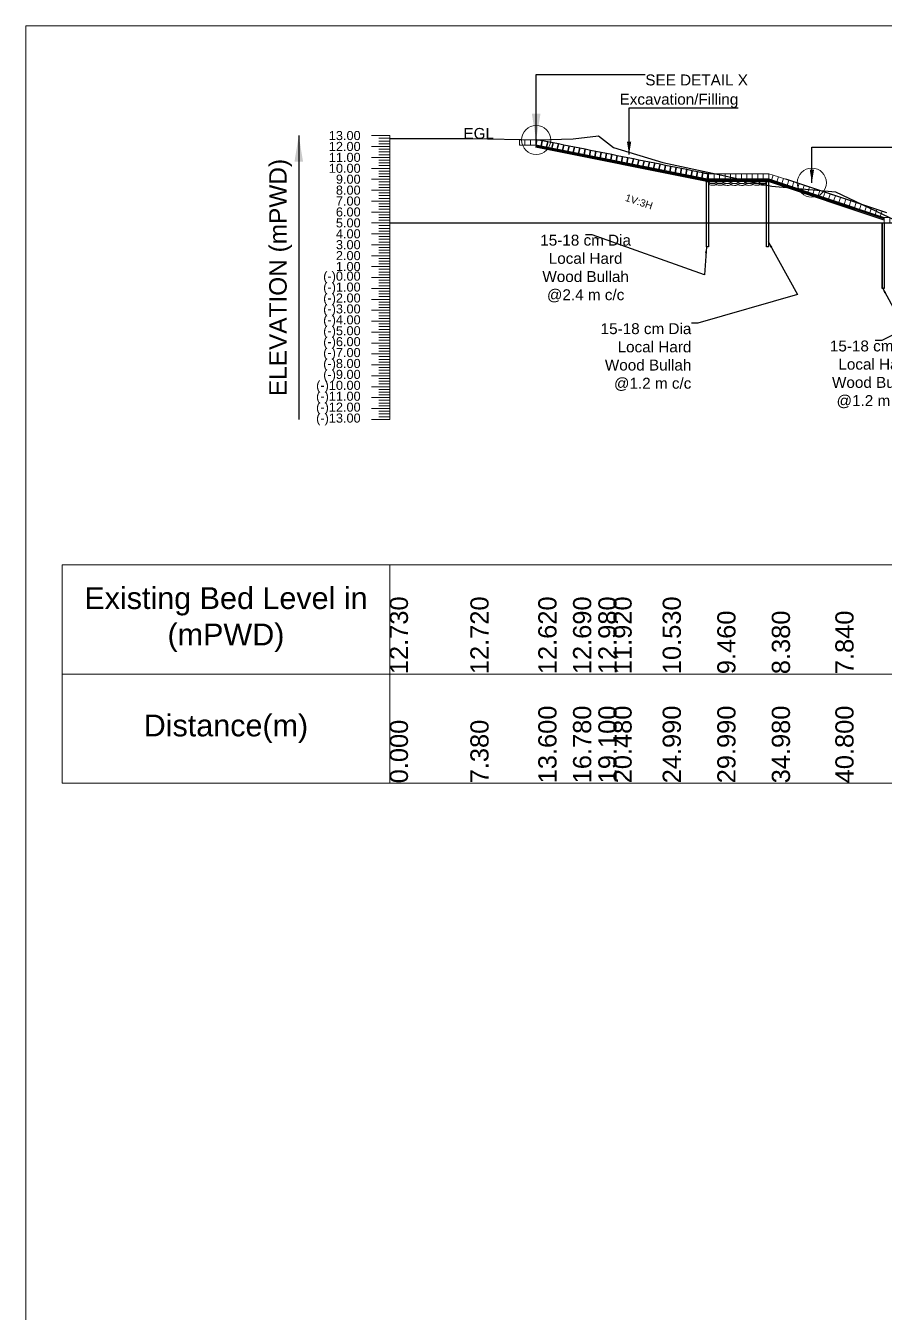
# Model space of a CAD drawing. Header units: inches. Extents: x 89000 to 215006, y -31937 to 0.
# Drawn here: x 160000 to 162358, y -3536 to 0 of the extents above; entities that cross this region are included whole.
import ezdxf

# ---------------------------------------------------------------- set-up
doc = ezdxf.new("R2010")
doc.units = ezdxf.units.IN
doc.header["$LTSCALE"] = 7
doc.header["$MEASUREMENT"] = 0
for name, color, linetype, lineweight in [('Cross section Data Border', 7, 'Continuous', 9), ('Cross Section Labels', 7, 'Continuous', 9), ('Existing_Bed_Level for Xsection', 7, 'Continuous', 25), ('Long Section Labels', 7, 'Continuous', 9)]:
    doc.layers.add(name, color=color, linetype=linetype, lineweight=lineweight)
doc.layers.add('New Slope Line', color=10, linetype='Continuous')
doc.layers.add('Pitching Lines', color=7, linetype='Continuous')
doc.styles.get("Standard").update_dxf_attribs({"font": 'arial.ttf'})
doc.dimstyles.get("Standard").update_dxf_attribs({"dimtxt": 0.18, "dimasz": 0.18, "dimexe": 0.18, "dimexo": 0.0625, "dimgap": 0.09, "dimtad": 0, "dimtih": 1, "dimtoh": 1, "dimdec": 4, "dimzin": 0, "dimdsep": 46, "dimtxsty": 'Standard', "dimcen": 0.09, "dimadec": 0, "dimazin": 0, "dimtfac": 1, "dimtdec": 4, "dimtofl": 0, "dimtmove": 0, "dimatfit": 3, "dimfxl": 1, "dimtolj": 1, "dimtzin": 0, "dimarcsym": 0})

msp = doc.modelspace()

# ---------------------------------------------------------------- linework, layer by layer
at = {"layer": 'Cross section Data Border'}
msp.add_lwpolyline([(160100, -1481.92), (169054.2, -1481.92), (169054.2, -2081.92), (160100, -2081.92)], close=True, dxfattribs=at)
for points in [[(161000, -1481.92), (161000, -2081.92)], [(160100, -1781.92), (169054.2, -1781.92)]]:
    msp.add_lwpolyline(points, dxfattribs=at)
at = {"layer": 'Cross Section Labels'}
for centre in [(161402.09197, -314.00838), (162159.56649, -431.30222)]:
    msp.add_circle(centre, 40, dxfattribs=at)
at = {"layer": 'Existing_Bed_Level for Xsection'}
for points in [[(161000, -310.02), (161221.4, -310.32), (161408, -313.32), (161503.4, -311.22), (161573, -302.52), (161614.4, -334.32), (161749.7, -376.02), (161899.7, -408.12), (162049.4, -440.52), (162224, -456.72), (162518.9, -596.82)], [(162365.83961, -514.42), (162088.33961, -421.92)], [(161000, -541.92), (168954.2, -541.92)]]:
    msp.add_lwpolyline(points, dxfattribs=at)
at = {"layer": 'Long Section Labels'}
msp.add_line((162040.90907, -406.92), (162053.3261, -410.24883), dxfattribs=at)
for points in [[(160000, 0), (170000, 0), (170000, -7071), (160000, -7071)], [(161371.41574, -313.26036), (161356.41574, -313.26036), (161356.41574, -328.26036), (161371.41574, -328.26036)], [(161386.41574, -313.26036), (161371.41574, -313.26036), (161371.41574, -328.26036), (161386.41574, -328.26036)], [(161401.41768, -313.26036), (161386.41768, -313.26036), (161386.41768, -328.26036), (161401.41768, -328.26036)], [(161890.90545, -406.92), (161875.90545, -406.92), (161875.90545, -421.92), (161890.90545, -421.92)], [(161905.90545, -406.92), (161890.90545, -406.92), (161890.90545, -421.92), (161905.90545, -421.92)], [(161920.90545, -406.92), (161905.90545, -406.92), (161905.90545, -421.92), (161920.90545, -421.92)], [(161935.90545, -406.92), (161920.90545, -406.92), (161920.90545, -421.92), (161935.90545, -421.92)], [(161950.90545, -406.92), (161935.90545, -406.92), (161935.90545, -421.92), (161950.90545, -421.92)], [(161965.90545, -406.92), (161950.90545, -406.92), (161950.90545, -421.92), (161965.90545, -421.92)], [(161980.90545, -406.92), (161965.90545, -406.92), (161965.90545, -421.92), (161980.90545, -421.92)], [(161995.90545, -406.92), (161980.90545, -406.92), (161980.90545, -421.92), (161995.90545, -421.92)], [(162010.90545, -406.92), (161995.90545, -406.92), (161995.90545, -421.92), (162010.90545, -421.92)], [(162025.90545, -406.92), (162010.90545, -406.92), (162010.90545, -421.92), (162025.90545, -421.92)], [(162040.90545, -406.92), (162025.90545, -406.92), (162025.90545, -421.92), (162040.90545, -421.92)], [(162067.55635, -414.99225), (162053.3261, -410.24883), (162048.58268, -424.47908), (162062.81293, -429.22249)], [(162081.7866, -419.73566), (162067.55635, -414.99225), (162062.81293, -429.22249), (162077.04318, -433.96591)], [(162096.01685, -424.47908), (162081.7866, -419.73566), (162077.04318, -433.96591), (162091.27343, -438.70933)], [(162110.2471, -429.22249), (162096.01685, -424.47908), (162091.27343, -438.70933), (162105.50368, -443.45274)], [(162124.47735, -433.96591), (162110.2471, -429.22249), (162105.50368, -443.45274), (162119.73393, -448.19616)], [(162138.7076, -438.70933), (162124.47735, -433.96591), (162119.73393, -448.19616), (162133.96418, -452.93958)], [(162152.93785, -443.45274), (162138.7076, -438.70933), (162133.96418, -452.93958), (162148.19443, -457.68299)], [(162167.1681, -448.19616), (162152.93785, -443.45274), (162148.19443, -457.68299), (162162.42468, -462.42641)], [(162181.39835, -452.93958), (162167.1681, -448.19616), (162162.42468, -462.42641), (162176.65493, -467.16983)], [(162195.6286, -457.68299), (162181.39835, -452.93958), (162176.65493, -467.16983), (162190.88518, -471.91324)], [(162209.85884, -462.42641), (162195.6286, -457.68299), (162190.88518, -471.91324), (162205.11543, -476.65666)], [(162224.08909, -467.16983), (162209.85884, -462.42641), (162205.11543, -476.65666), (162219.34568, -481.40008)], [(162238.31934, -471.91324), (162224.08909, -467.16983), (162219.34568, -481.40008), (162233.57593, -486.14349)], [(162252.54959, -476.65666), (162238.31934, -471.91324), (162233.57593, -486.14349), (162247.80618, -490.88691)], [(162266.77984, -481.40008), (162252.54959, -476.65666), (162247.80618, -490.88691), (162262.03643, -495.63033)], [(162281.01009, -486.14349), (162266.77984, -481.40008), (162262.03643, -495.63033), (162276.26668, -500.37374)], [(162295.24034, -490.88691), (162281.01009, -486.14349), (162276.26668, -500.37374), (162290.49693, -505.11716)], [(162309.47059, -495.63033), (162295.24034, -490.88691), (162290.49693, -505.11716), (162304.72717, -509.86058)], [(162323.70084, -500.37374), (162309.47059, -495.63033), (162304.72717, -509.86058), (162318.95742, -514.60399)], [(162337.93109, -505.11716), (162323.70084, -500.37374), (162318.95742, -514.60399), (162333.18767, -519.34741)], [(162352.16134, -509.86058), (162337.93109, -505.11716), (162333.18767, -519.34741), (162347.41792, -524.09082)], [(162373.33961, -526.92), (162358.33961, -526.92), (162358.33961, -541.92), (162373.33961, -541.92)]]:
    msp.add_lwpolyline(points, close=True, dxfattribs=at)
for points in [[(161000, -301.92), (160950, -301.92)], [(161000, -309.42), (160970, -309.42)], [(161000, -316.92), (160970, -316.92)], [(161000, -1081.92), (161000, -1051.92), (161000, -1021.92), (161000, -991.92), (161000, -961.92), (161000, -931.92), (161000, -901.92), (161000, -871.92), (161000, -841.92), (161000, -811.92), (161000, -781.92), (161000, -751.92), (161000, -721.92), (161000, -691.92), (161000, -661.92), (161000, -631.92), (161000, -601.92), (161000, -571.92), (161000, -541.92), (161000, -511.92), (161000, -481.92), (161000, -451.92), (161000, -421.92), (161000, -391.92), (161000, -361.92), (161000, -331.92), (161000, -301.92)], [(161000, -331.92), (160950, -331.92)], [(161000, -324.42), (160970, -324.42)], [(161000, -339.42), (160970, -339.42)], [(161000, -346.92), (160970, -346.92)], [(161000, -361.92), (160950, -361.92)], [(161000, -354.42), (160970, -354.42)], [(161000, -369.42), (160970, -369.42)], [(161000, -376.92), (160970, -376.92)], [(161000, -384.42), (160970, -384.42)], [(161000, -391.92), (160950, -391.92)], [(161000, -421.92), (160950, -421.92)], [(161000, -399.42), (160970, -399.42)], [(161000, -406.92), (160970, -406.92)], [(161000, -414.42), (160970, -414.42)], [(162040.90545, -421.92), (162048.58268, -424.47908), (162049.43571, -421.92)], [(161000, -451.92), (160950, -451.92)], [(161000, -429.42), (160970, -429.42)], [(161000, -436.92), (160970, -436.92)], [(161000, -444.42), (160970, -444.42)], [(161000, -459.42), (160970, -459.42)], [(161000, -481.92), (160950, -481.92)], [(161000, -466.92), (160970, -466.92)], [(161000, -474.42), (160970, -474.42)], [(161000, -489.42), (160970, -489.42)], [(161000, -511.92), (160950, -511.92)], [(161000, -496.92), (160970, -496.92)], [(161000, -504.42), (160970, -504.42)], [(161000, -519.42), (160970, -519.42)], [(161000, -526.92), (160970, -526.92)], [(161000, -541.92), (160950, -541.92)], [(161000, -534.42), (160970, -534.42)], [(161000, -549.42), (160970, -549.42)], [(161000, -556.92), (160970, -556.92)], [(161000, -564.42), (160970, -564.42)], [(161000, -571.92), (160950, -571.92)], [(161000, -579.42), (160970, -579.42)], [(161000, -586.92), (160970, -586.92)], [(161000, -594.42), (160970, -594.42)], [(161000, -601.92), (160950, -601.92)], [(161000, -631.92), (160950, -631.92)], [(161000, -609.42), (160970, -609.42)], [(161000, -616.92), (160970, -616.92)], [(161000, -624.42), (160970, -624.42)], [(161000, -661.92), (160950, -661.92)], [(161000, -639.42), (160970, -639.42)], [(161000, -646.92), (160970, -646.92)], [(161000, -654.42), (160970, -654.42)], [(161000, -669.42), (160970, -669.42)], [(161000, -691.92), (160950, -691.92)], [(161000, -676.92), (160970, -676.92)], [(161000, -684.42), (160970, -684.42)], [(161000, -699.42), (160970, -699.42)], [(161000, -706.92), (160970, -706.92)], [(161000, -721.92), (160950, -721.92)], [(161000, -714.42), (160970, -714.42)], [(161000, -729.42), (160970, -729.42)], [(161000, -736.92), (160970, -736.92)], [(161000, -751.92), (160950, -751.92)], [(161000, -744.42), (160970, -744.42)], [(161000, -759.42), (160970, -759.42)], [(161000, -766.92), (160970, -766.92)], [(161000, -774.42), (160970, -774.42)], [(161000, -781.92), (160950, -781.92)], [(161000, -811.92), (160950, -811.92)], [(161000, -789.42), (160970, -789.42)], [(161000, -796.92), (160970, -796.92)], [(161000, -804.42), (160970, -804.42)], [(161000, -841.92), (160950, -841.92)], [(161000, -819.42), (160970, -819.42)], [(161000, -826.92), (160970, -826.92)], [(161000, -834.42), (160970, -834.42)], [(161000, -871.92), (160950, -871.92)], [(161000, -849.42), (160970, -849.42)], [(161000, -856.92), (160970, -856.92)], [(161000, -864.42), (160970, -864.42)], [(161000, -879.42), (160970, -879.42)], [(161000, -901.92), (160950, -901.92)], [(161000, -886.92), (160970, -886.92)], [(161000, -894.42), (160970, -894.42)], [(161000, -909.42), (160970, -909.42)], [(161000, -916.92), (160970, -916.92)], [(161000, -931.92), (160950, -931.92)], [(161000, -924.42), (160970, -924.42)], [(161000, -939.42), (160970, -939.42)], [(161000, -946.92), (160970, -946.92)], [(161000, -954.42), (160970, -954.42)], [(161000, -961.92), (160950, -961.92)], [(161000, -969.42), (160970, -969.42)], [(161000, -976.92), (160970, -976.92)], [(161000, -984.42), (160970, -984.42)], [(161000, -991.92), (160950, -991.92)], [(161000, -1021.92), (160950, -1021.92)], [(161000, -999.42), (160970, -999.42)], [(161000, -1006.92), (160970, -1006.92)], [(161000, -1014.42), (160970, -1014.42)], [(161000, -1051.92), (160950, -1051.92)], [(161000, -1029.42), (160970, -1029.42)], [(161000, -1036.92), (160970, -1036.92)], [(161000, -1044.42), (160970, -1044.42)], [(161000, -1059.42), (160970, -1059.42)], [(161000, -1081.92), (160950, -1081.92)], [(161000, -1066.92), (160970, -1066.92)], [(161000, -1074.42), (160970, -1074.42)]]:
    msp.add_lwpolyline(points, dxfattribs=at)
for centre in [(161886.14312, -430.32028), (161886.29625, -435.93694), (161906.28881, -430.38108), (161906.44194, -435.99774), (161926.49543, -430.56358), (161926.64857, -436.18025), (161946.50227, -430.66857), (161946.65541, -436.28524), (161966.51101, -430.66857), (161966.66414, -436.28524), (161986.69822, -430.51003), (161986.85135, -436.12669), (162006.68538, -430.34924), (162006.83851, -435.96591), (162024.55992, -430.2746), (162024.71305, -435.89126)]:
    msp.add_ellipse(centre, major_axis=(9.98134, -0.23044), ratio=0.255, dxfattribs=at)
at = {"layer": 'New Slope Line'}
for p, q in [((161871.90545, -421.92), (161401.38178, -327.81527)), ((161857.19541, -418.97799), (161861.27857, -399.89781)), ((161857.19541, -418.97799), (161871.90545, -421.92)), ((161860.13716, -404.26928), (161875.04466, -407.25078)), ((161871.90545, -421.92), (161875.94647, -403.03674)), ((162040.90545, -421.92), (161871.90545, -421.92)), ((162040.90545, -421.92), (162358.33961, -527.73139))]:
    msp.add_line(p, q, dxfattribs=at)
for points in [[(162358.33961, -534.05594), (162039.93178, -427.92), (161871.31133, -427.92), (161400.20508, -333.69875)], [(162358.33961, -530.89367), (162040.41862, -424.92), (161871.60839, -424.92), (161400.79343, -330.75701)], [(162358.33961, -527.73139), (162040.90545, -421.92), (161871.90545, -421.92), (161401.38178, -327.81527)]]:
    msp.add_lwpolyline(points, dxfattribs=at)
at = {"layer": 'Pitching Lines'}
for p, q in [((161401.41768, -313.26036), (161404.32352, -313.10656)), ((161875.90545, -421.92), (161875.90545, -427.92)), ((162039.93178, -427.92), (162039.93178, -421.92)), ((162352.93961, -541.92), (162352.93961, -721.92)), ((162358.33961, -541.92), (162358.33961, -721.92))]:
    msp.add_line(p, q, dxfattribs=at)
for points in [[(161401.18431, -327.77577), (161415.89435, -330.71778), (161419.03356, -316.04856), (161404.32352, -313.10656), (161401.18431, -327.77577)], [(161415.89435, -330.71778), (161430.60438, -333.65979), (161433.74359, -318.99057), (161419.03356, -316.04856), (161415.89435, -330.71778)], [(161430.60438, -333.65979), (161445.31442, -336.60179), (161448.45363, -321.93258), (161433.74359, -318.99057), (161430.60438, -333.65979)], [(161445.31442, -336.60179), (161460.02445, -339.5438), (161463.16366, -324.87458), (161448.45363, -321.93258), (161445.31442, -336.60179)], [(161460.02445, -339.5438), (161474.73449, -342.48581), (161477.8737, -327.81659), (161463.16366, -324.87458), (161460.02445, -339.5438)], [(161474.73449, -342.48581), (161489.44452, -345.42781), (161492.58374, -330.7586), (161477.8737, -327.81659), (161474.73449, -342.48581)], [(161489.44452, -345.42781), (161504.15456, -348.36982), (161507.29377, -333.70061), (161492.58374, -330.7586), (161489.44452, -345.42781)], [(161504.15456, -348.36982), (161518.86459, -351.31183), (161522.00381, -336.64261), (161507.29377, -333.70061), (161504.15456, -348.36982)], [(161518.86459, -351.31183), (161533.57463, -354.25384), (161536.71384, -339.58462), (161522.00381, -336.64261), (161518.86459, -351.31183)], [(161533.57463, -354.25384), (161548.28467, -357.19584), (161551.42388, -342.52663), (161536.71384, -339.58462), (161533.57463, -354.25384)], [(161548.28467, -357.19584), (161562.9947, -360.13785), (161566.13391, -345.46863), (161551.42388, -342.52663), (161548.28467, -357.19584)], [(161562.9947, -360.13785), (161577.70474, -363.07986), (161580.84395, -348.41064), (161566.13391, -345.46863), (161562.9947, -360.13785)], [(161577.70474, -363.07986), (161592.41477, -366.02186), (161595.55398, -351.35265), (161580.84395, -348.41064), (161577.70474, -363.07986)], [(161592.41477, -366.02186), (161607.12481, -368.96387), (161610.26402, -354.29466), (161595.55398, -351.35265), (161592.41477, -366.02186)], [(161607.12481, -368.96387), (161621.83484, -371.90588), (161624.97406, -357.23666), (161610.26402, -354.29466), (161607.12481, -368.96387)], [(161621.83484, -371.90588), (161636.54488, -374.84789), (161639.68409, -360.17867), (161624.97406, -357.23666), (161621.83484, -371.90588)], [(161636.54488, -374.84789), (161651.25492, -377.78989), (161654.39413, -363.12068), (161639.68409, -360.17867), (161636.54488, -374.84789)], [(161651.25492, -377.78989), (161665.96495, -380.7319), (161669.10416, -366.06268), (161654.39413, -363.12068), (161651.25492, -377.78989)], [(161665.96495, -380.7319), (161680.67499, -383.67391), (161683.8142, -369.00469), (161669.10416, -366.06268), (161665.96495, -380.7319)], [(161680.67499, -383.67391), (161695.38502, -386.61591), (161698.52423, -371.9467), (161683.8142, -369.00469), (161680.67499, -383.67391)], [(161695.38502, -386.61591), (161710.09506, -389.55792), (161713.23427, -374.88871), (161698.52423, -371.9467), (161695.38502, -386.61591)], [(161710.09506, -389.55792), (161724.80509, -392.49993), (161727.94431, -377.83071), (161713.23427, -374.88871), (161710.09506, -389.55792)], [(161724.80509, -392.49993), (161739.51513, -395.44194), (161742.65434, -380.77272), (161727.94431, -377.83071), (161724.80509, -392.49993)], [(161739.51513, -395.44194), (161754.22516, -398.38394), (161757.36438, -383.71473), (161742.65434, -380.77272), (161739.51513, -395.44194)], [(161754.22516, -398.38394), (161768.9352, -401.32595), (161772.07441, -386.65673), (161757.36438, -383.71473), (161754.22516, -398.38394)], [(161768.9352, -401.32595), (161783.64524, -404.26796), (161786.78445, -389.59874), (161772.07441, -386.65673), (161768.9352, -401.32595)], [(161783.64524, -404.26796), (161798.35527, -407.20996), (161801.49448, -392.54075), (161786.78445, -389.59874), (161783.64524, -404.26796)], [(161798.35527, -407.20996), (161813.06531, -410.15197), (161816.20452, -395.48276), (161801.49448, -392.54075), (161798.35527, -407.20996)], [(161813.06531, -410.15197), (161827.77534, -413.09398), (161830.91456, -398.42476), (161816.20452, -395.48276), (161813.06531, -410.15197)], [(161827.77534, -413.09398), (161842.48538, -416.03599), (161845.62459, -401.36677), (161830.91456, -398.42476), (161827.77534, -413.09398)], [(161842.48538, -416.03599), (161857.19541, -418.97799), (161860.33463, -404.30878), (161845.62459, -401.36677), (161842.48538, -416.03599)], [(161857.19541, -418.97799), (161871.90545, -421.92), (161875.04466, -407.25078), (161860.33463, -404.30878), (161857.19541, -418.97799)], [(161870.50545, -427.92), (161875.90545, -427.92), (161875.90545, -607.92), (161870.50545, -607.92), (161870.50545, -427.92)], [(162034.53178, -427.92), (162039.93178, -427.92), (162039.93178, -607.92), (162034.53178, -607.92), (162034.53178, -427.92)], [(162352.93961, -541.92), (162358.33961, -541.92), (162358.33961, -721.92), (162352.93961, -721.92), (162352.93961, -541.92)]]:
    msp.add_lwpolyline(points, dxfattribs=at)

# ---------------------------------------------------------------- texts
at = {"layer": 'Cross section Data Border', "char_height": 60, "width": 800, "attachment_point": 5}
for s, insert in [('Existing Bed Level in (mPWD)', (160550, -1631.92)), ('Distance(m)', (160550, -1931.92))]:
    msp.add_mtext(s, dxfattribs=dict(at, insert=insert))
at = {"layer": 'Cross Section Labels', "char_height": 30}
for s, insert, attachment_point in [('SEE DETAIL X', (161702.09197, -134.00838), 1), ('Excavation/Filling', (161957.39131, -225.98733), 9), ('EGL', (161286.30672, -311.36352), 9)]:
    msp.add_mtext(s, dxfattribs=dict(at, insert=insert, attachment_point=attachment_point))
at = {"layer": 'Cross Section Labels', "insert": (161687.84893, -474.03872), "char_height": 20, "attachment_point": 2, "rotation": 341.56505118}
msp.add_mtext('1V:3H', dxfattribs=at)
at = {"layer": 'Cross Section Labels', "char_height": 30, "width": 285.4437024}
for s, insert, attachment_point in [('15-18 cm Dia Local Hard Wood Bullah @2.4 m c/c', (161538.02031, -574.25994), 2), ('15-18 cm Dia Local Hard Wood Bullah @1.2 m c/c', (161828.46572, -817.47352), 3), ('15-18 cm Dia Local Hard Wood Bullah @1.2 m c/c', (162333.61778, -865.11821), 2)]:
    msp.add_mtext(s, dxfattribs=dict(at, insert=insert, attachment_point=attachment_point))
at = {"layer": 'Long Section Labels', "char_height": 25, "attachment_point": 6}
for s, insert in [('13.00', (160920, -301.92)), ('12.00', (160920, -331.92)), ('11.00', (160920, -361.92)), ('10.00', (160920, -391.92)), ('9.00', (160920, -421.92)), ('8.00', (160920, -451.92)), ('7.00', (160920, -481.92)), ('5.00', (160920, -541.92)), ('6.00', (160920, -511.92)), ('4.00', (160920, -571.92)), ('3.00', (160920, -601.92)), ('2.00', (160920, -631.92)), ('1.00', (160920, -661.92)), ('(-)0.00', (160920, -691.92)), ('(-)1.00', (160920, -721.92)), ('(-)2.00', (160920, -751.92)), ('(-)3.00', (160920, -781.92)), ('(-)4.00', (160920, -811.92)), ('(-)5.00', (160920, -841.92)), ('(-)6.00', (160920, -871.92)), ('(-)7.00', (160920, -901.92)), ('(-)8.00', (160920, -931.92)), ('(-)9.00', (160920, -961.92)), ('(-)10.00', (160920, -991.92)), ('(-)11.00', (160920, -1021.92)), ('(-)12.00', (160920, -1051.92)), ('(-)13.00', (160920, -1081.92))]:
    msp.add_mtext(s, dxfattribs=dict(at, insert=insert))
at = {"layer": 'Long Section Labels', "rotation": 90}
for s, insert, char_height, attachment_point in [('ELEVATION (mPWD)', (160700, -691.92), 48, 5), ('12.730', (161000, -1781.92), 50, 1), ('12.720', (161221.4, -1781.92), 50, 1), ('12.620', (161408, -1781.92), 50, 1), ('12.690', (161503.4, -1781.92), 50, 1), ('12.980', (161573, -1781.92), 50, 1), ('11.920', (161614.4, -1781.92), 50, 1), ('10.530', (161749.7, -1781.92), 50, 1), ('9.460', (161899.7, -1781.92), 50, 1), ('8.380', (162049.4, -1781.92), 50, 1), ('7.840', (162224, -1781.92), 50, 1), ('13.600', (161408, -2081.92), 50, 1), ('16.780', (161503.4, -2081.92), 50, 1), ('19.100', (161573, -2081.92), 50, 1), ('20.480', (161614.4, -2081.92), 50, 1), ('24.990', (161749.7, -2081.92), 50, 1), ('29.990', (161899.7, -2081.92), 50, 1), ('34.980', (162049.4, -2081.92), 50, 1), ('40.800', (162224, -2081.92), 50, 1), ('0.000', (161000, -2081.92), 50, 1), ('7.380', (161221.4, -2081.92), 50, 1)]:
    msp.add_mtext(s, dxfattribs=dict(at, insert=insert, char_height=char_height, attachment_point=attachment_point))

# ---------------------------------------------------------------- leaders
at = {"layer": 'Cross Section Labels', "annotation_type": 0, "has_hookline": 1}
for points, override, hookline_direction, text_width in [([(161402.09197, -314.00838), (161402.09197, -134.00838), (161702.00197, -134.00838)], {"dimasz": 72}, 0, 279.6794), ([(161657.39131, -354.23733), (161657.39131, -225.98733), (161957.30131, -225.98733)], {"dimasz": 36}, 0, 319.99318), ([(162159.56649, -431.30222), (162159.56649, -333.80222), (162459.47649, -333.80222)], {"dimasz": 36}, 0, 279.61801), ([(161869.98562, -607.61586), (161864.20779, -684.50153), (161556.11031, -574.25994), (161538.11031, -574.25994)], {"dimasz": 18}, 1, 242.8854), ([(162039.41195, -592.64883), (162120.46945, -738.42092), (161846.55572, -817.47352), (161828.55572, -817.47352)], {"dimasz": 18}, 1, 242.8854), ([(162352.41978, -718.33919), (162414.67586, -833.45741), (162351.70778, -865.11821), (162333.70778, -865.11821)], {"dimasz": 18}, 1, 242.8854)]:
    msp.add_leader(points, dimstyle='Standard', override=override, dxfattribs=dict(at, hookline_direction=hookline_direction, text_width=text_width))
at = {"layer": 'Long Section Labels'}
msp.add_leader([(160750, -301.92), (160750, -1081.92)], dimstyle='Standard', override={"dimasz": 72}, dxfattribs=at)

doc.saveas('drawing.dxf')
